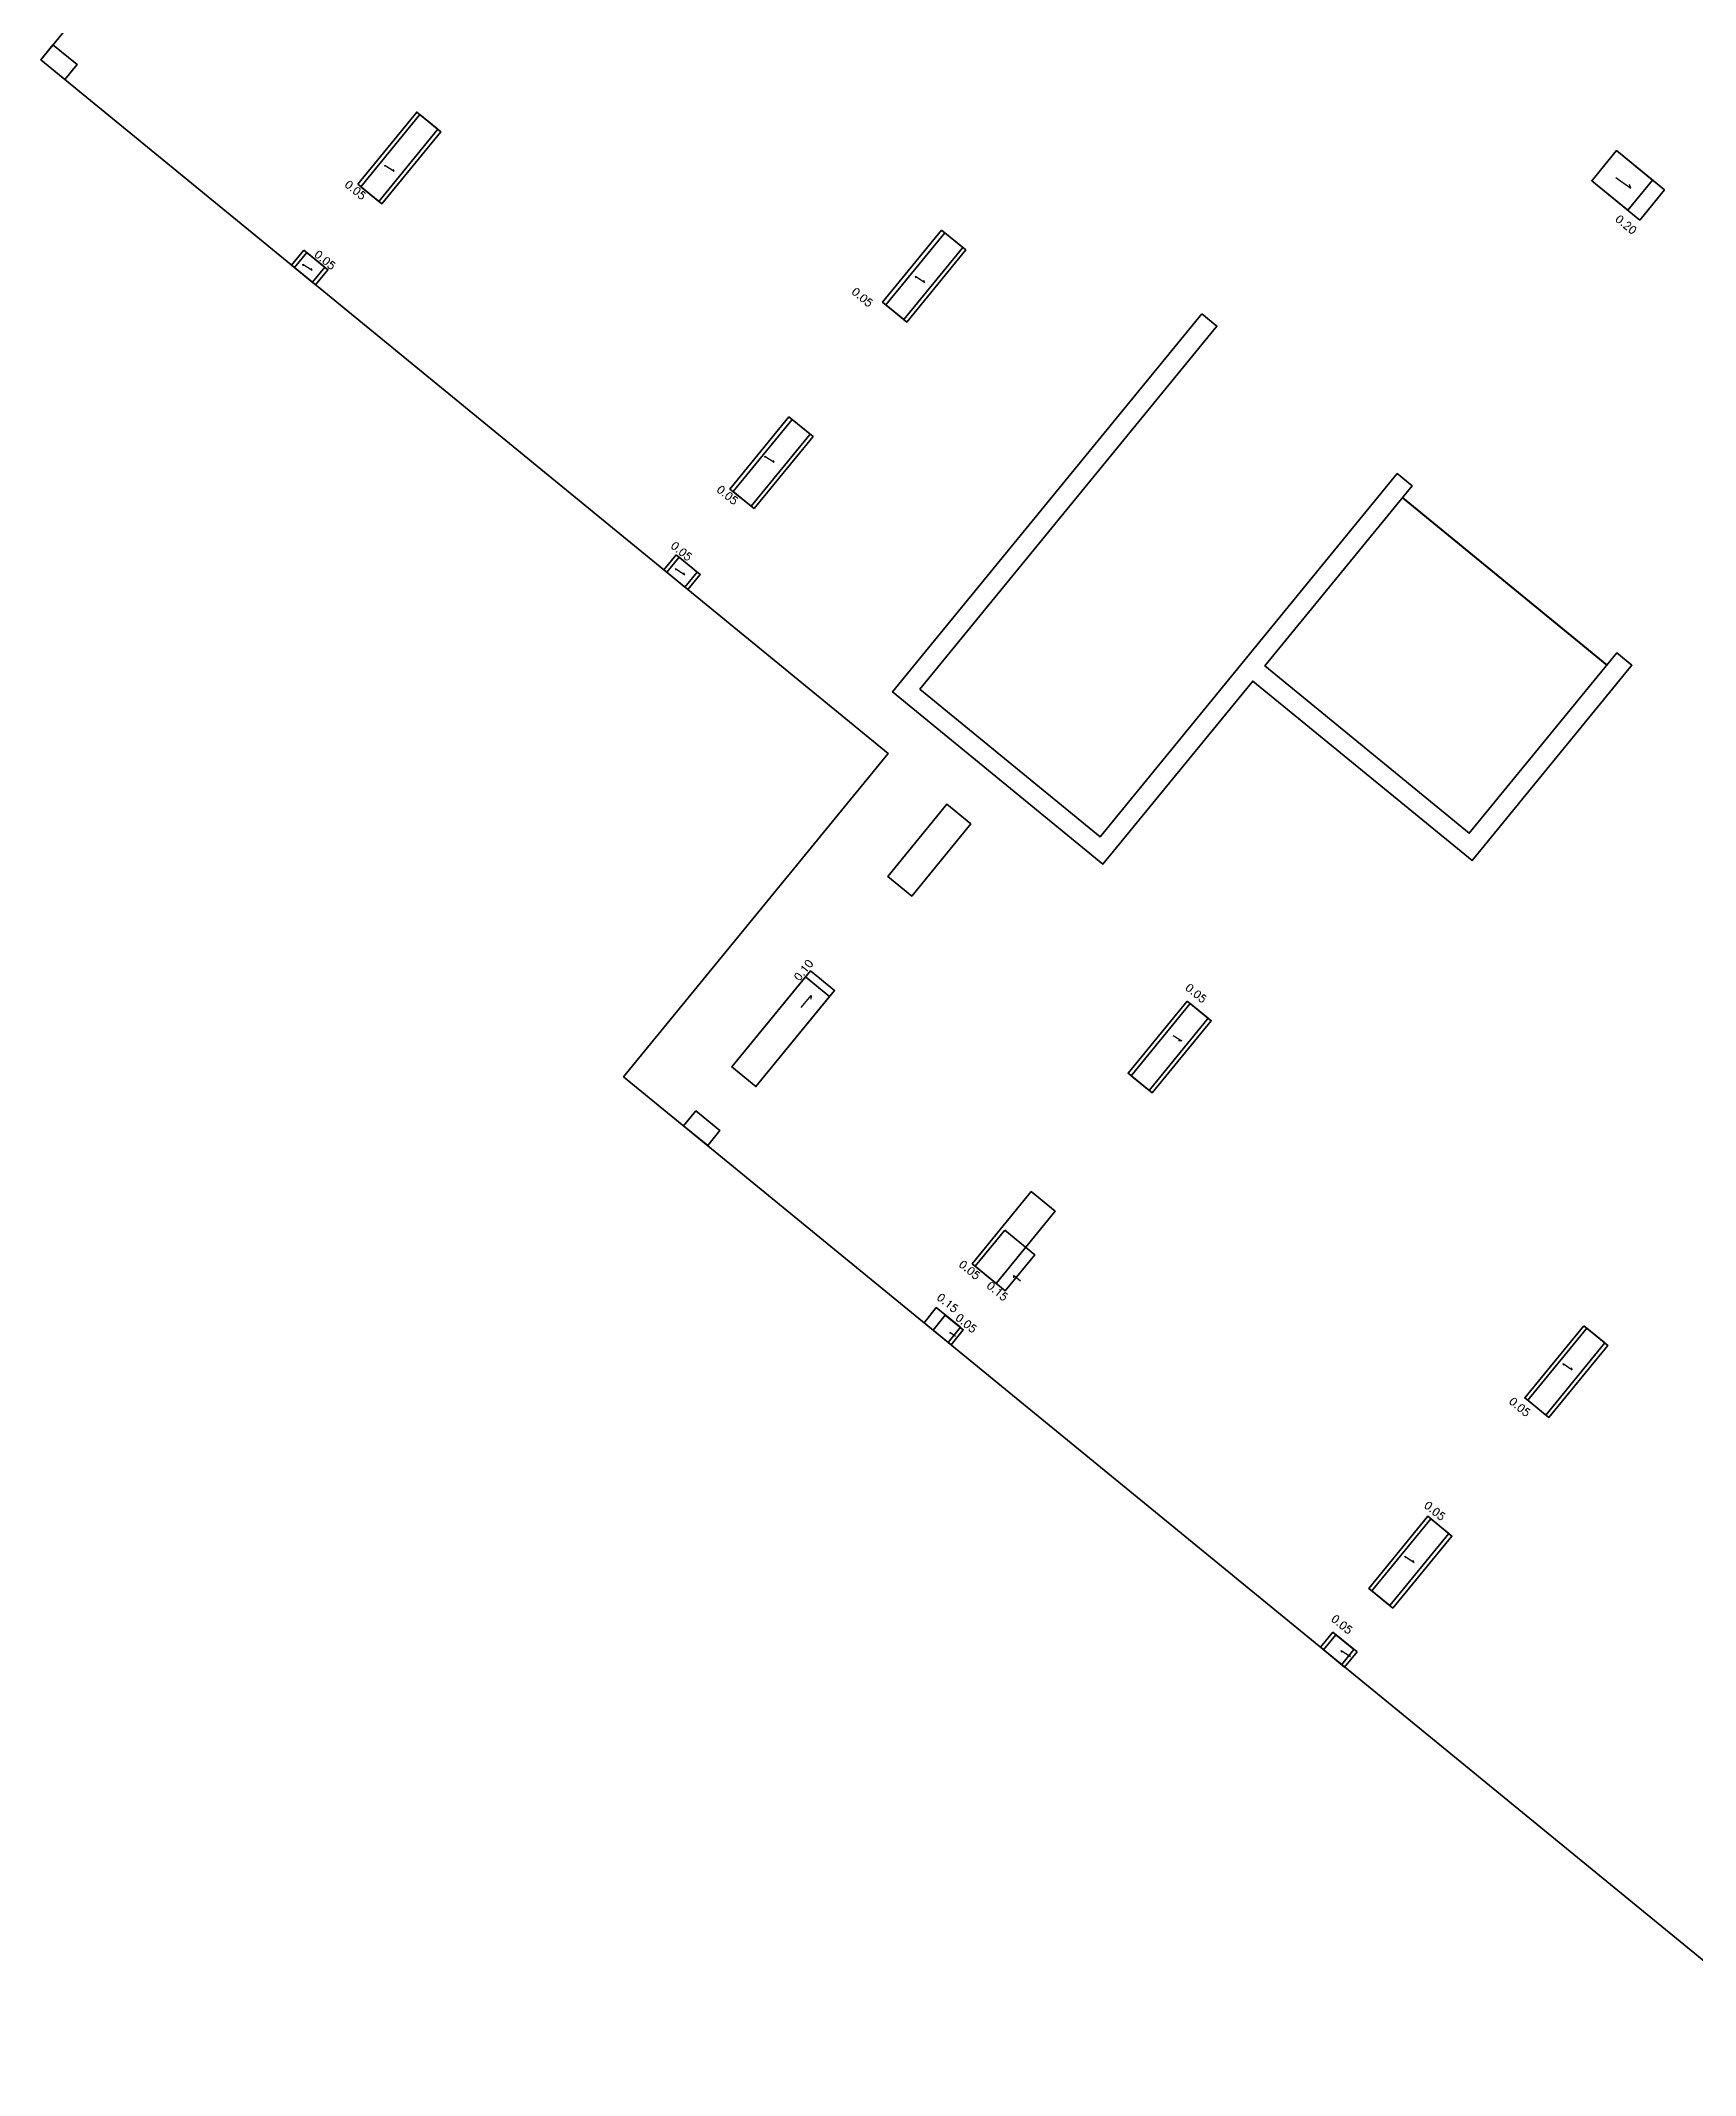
# Model space of a CAD drawing. Header units: metres. Extents: x 7512579.7 to 7512619.5, y 4691706.3 to 4691746.3.
# Drawn here: x 7512579.66 to 7512600.97, y 4691706.29 to 4691732.49 of the extents above; entities that cross this region are included whole.
import ezdxf

# ---------------------------------------------------------------- set-up
doc = ezdxf.new("R2010")
doc.units = ezdxf.units.M
doc.layers.add('2D Drafting - General_Pen_No__8', color=7, linetype='Continuous', lineweight=35, true_color=0xa80f02)
doc.layers.add('A - Shtyllat polyline_Pen_No__8', color=7, linetype='Continuous', lineweight=35, true_color=0xa80f02)
doc.layers.add('A - Pllaka themelit polyline_Pen_No__38', color=30, linetype='Continuous', lineweight=35)
doc.styles.get("Standard").update_dxf_attribs({"font": 'simplex.shx'})
doc.dimstyles.get("Standard").update_dxf_attribs({"dimtxt": 1, "dimasz": 0.18, "dimexe": 0.18, "dimexo": 0.0625, "dimgap": 0.09, "dimtad": 0, "dimzin": 0, "dimdsep": 46, "dimtxsty": 'Standard', "dimcen": 0.09, "dimse1": 1, "dimse2": 1, "dimsd1": 1, "dimsd2": 1, "dimadec": 0, "dimazin": 0, "dimtfac": 1, "dimtofl": 0, "dimtmove": 0, "dimatfit": 3, "dimfxl": 1, "dimtolj": 1, "dimtzin": 0, "dimarcsym": 0})

# ---------------------------------------------------------------- blocks, each defined once
blk = doc.blocks.new('betimi')
at = {"layer": 'A - Shtyllat polyline_Pen_No__8', "color": 14, "linetype": 'Continuous', "lineweight": 35, "true_color": 0xa80f02}
for points in [[(7512579.821, 4691732.436), (7512580.131, 4691732.183), (7512579.973, 4691731.989), (7512579.663, 4691732.243)], [(7512583.746, 4691730.64), (7512584.055, 4691730.386), (7512584.815, 4691731.315), (7512584.506, 4691731.568)], [(7512600.257, 4691730.179), (7512599.638, 4691730.685), (7512599.955, 4691731.072), (7512600.574, 4691730.566)], [(7512591.265, 4691730.049), (7512591.576, 4691729.795), (7512590.816, 4691728.866), (7512590.505, 4691729.12)], [(7512583.052, 4691729.792), (7512583.362, 4691729.539), (7512583.204, 4691729.345), (7512582.894, 4691729.599)], [(7512594.618, 4691728.972), (7512590.635, 4691724.104), (7512593.343, 4691721.888), (7512595.272, 4691724.244), (7512598.096, 4691721.933), (7512600.155, 4691724.448), (7512599.961, 4691724.606), (7512598.061, 4691722.285), (7512595.43, 4691724.438), (7512597.327, 4691726.756), (7512597.133, 4691726.914), (7512593.308, 4691722.24), (7512590.986, 4691724.14), (7512594.811, 4691728.814)], [(7512588.85, 4691726.463), (7512588.54, 4691726.716), (7512589.3, 4691727.645), (7512589.61, 4691727.392)], [(7512587.847, 4691725.869), (7512588.156, 4691725.616), (7512587.998, 4691725.422), (7512587.688, 4691725.675)], [(7512590.881, 4691721.475), (7512590.571, 4691721.728), (7512591.331, 4691722.657), (7512591.641, 4691722.404)], [(7512588.873, 4691719.022), (7512588.564, 4691719.275), (7512589.577, 4691720.513), (7512589.887, 4691720.26)], [(7512594.427, 4691720.124), (7512594.737, 4691719.871), (7512593.977, 4691718.942), (7512593.667, 4691719.195)], [(7512588.253, 4691718.263), (7512587.943, 4691718.517), (7512588.102, 4691718.71), (7512588.411, 4691718.457)], [(7512591.969, 4691716.489), (7512591.66, 4691716.742), (7512592.419, 4691717.671), (7512592.729, 4691717.417)], [(7512591.039, 4691715.983), (7512591.348, 4691715.73), (7512591.507, 4691715.924), (7512591.197, 4691716.177)], [(7512599.535, 4691715.944), (7512599.844, 4691715.691), (7512599.084, 4691714.762), (7512598.775, 4691715.015)], [(7512597.077, 4691712.309), (7512596.767, 4691712.562), (7512597.527, 4691713.491), (7512597.837, 4691713.237)], [(7512596.615, 4691711.744), (7512596.305, 4691711.997), (7512596.147, 4691711.804), (7512596.456, 4691711.55)]]:
    blk.add_lwpolyline(points, close=True, dxfattribs=at)
blk.add_lwpolyline([(7512597.2, 4691726.601), (7512599.831, 4691724.448)], dxfattribs=at)
blk = doc.blocks.new('*D79')
at = {"layer": 'Defpoints', "color": 0, "transparency": 16777216}
for p in [(7512591.286, 4691716.284), (7512591.197, 4691716.177), (7512591.313, 4691716.082)]:
    blk.add_point(p, dxfattribs=at)
at = {"color": 0, "transparency": 16777216, "insert": (7512591.343, 4691716.237), "char_height": 0.1, "attachment_point": 5, "rotation": 320.7075}
blk.add_mtext('\\A1;0.15', dxfattribs=at)
blk = doc.blocks.new('*D80')
at = {"layer": 'Defpoints', "color": 0, "transparency": 16777216}
for p in [(7512591.602, 4691715.961), (7512591.507, 4691715.923), (7512591.545, 4691715.892)]:
    blk.add_point(p, dxfattribs=at)
at = {"color": 0, "transparency": 16777216, "insert": (7512591.583, 4691715.977), "char_height": 0.1, "attachment_point": 5, "rotation": 320.7109}
blk.add_mtext('\\A1;0.05', dxfattribs=at)
blk = doc.blocks.new('*D81')
at = {"layer": 'Defpoints', "color": 0, "transparency": 16777216}
for p in [(7512591.969, 4691716.488), (7512592.042, 4691716.341), (7512592.085, 4691716.394)]:
    blk.add_point(p, dxfattribs=at)
at = {"color": 0, "transparency": 16777216, "insert": (7512591.984, 4691716.388), "char_height": 0.1, "attachment_point": 5, "rotation": 320.7076}
blk.add_mtext('\\A1;0.15', dxfattribs=at)
blk = doc.blocks.new('*D82')
at = {"layer": 'Defpoints', "color": 0, "transparency": 16777216}
for p in [(7512591.66, 4691716.742), (7512591.608, 4691716.679), (7512591.698, 4691716.71)]:
    blk.add_point(p, dxfattribs=at)
at = {"color": 0, "transparency": 16777216, "insert": (7512591.627, 4691716.663), "char_height": 0.1, "attachment_point": 5, "rotation": 320.7059}
blk.add_mtext('\\A1;0.05', dxfattribs=at)
blk = doc.blocks.new('*D83')
at = {"layer": 'Defpoints', "color": 0, "transparency": 16777216}
for p in [(7512594.427, 4691720.124), (7512594.523, 4691720.241), (7512594.467, 4691720.091)]:
    blk.add_point(p, dxfattribs=at)
at = {"color": 0, "transparency": 16777216, "insert": (7512594.543, 4691720.225), "char_height": 0.1, "attachment_point": 5, "rotation": 320.7059}
blk.add_mtext('\\A1;0.05', dxfattribs=at)
blk = doc.blocks.new('*D84')
at = {"layer": 'Defpoints', "color": 0, "transparency": 16777216}
for p in [(7512589.514, 4691720.436), (7512589.519, 4691720.561), (7512589.577, 4691720.513)]:
    blk.add_point(p, dxfattribs=at)
at = {"color": 0, "transparency": 16777216, "insert": (7512589.487, 4691720.522), "char_height": 0.1, "attachment_point": 5, "rotation": 50.7059}
blk.add_mtext('\\A1;0.10', dxfattribs=at)
blk = doc.blocks.new('*D89')
at = {"layer": 'Defpoints', "color": 0, "transparency": 16777216}
for p in [(7512600.102, 4691730.306), (7512600.257, 4691730.179), (7512600.158, 4691730.058)]:
    blk.add_point(p, dxfattribs=at)
at = {"color": 0, "transparency": 16777216, "insert": (7512600.081, 4691730.121), "char_height": 0.1, "attachment_point": 5, "rotation": 320.7046}
blk.add_mtext('\\A1;0.20', dxfattribs=at)
blk = doc.blocks.new('*D90')
at = {"layer": 'Defpoints', "color": 0, "transparency": 16777216}
for p in [(7512587.897, 4691725.93), (7512587.847, 4691725.869), (7512587.885, 4691725.837)]:
    blk.add_point(p, dxfattribs=at)
at = {"color": 0, "transparency": 16777216, "insert": (7512587.916, 4691725.914), "char_height": 0.1, "attachment_point": 5, "rotation": 320.7059}
blk.add_mtext('\\A1;0.05', dxfattribs=at)
blk = doc.blocks.new('*D91')
at = {"layer": 'Defpoints', "color": 0, "transparency": 16777216}
for p in [(7512588.54, 4691726.716), (7512588.579, 4691726.685), (7512588.489, 4691726.654)]:
    blk.add_point(p, dxfattribs=at)
at = {"color": 0, "transparency": 16777216, "insert": (7512588.508, 4691726.638), "char_height": 0.1, "attachment_point": 5, "rotation": 320.711}
blk.add_mtext('\\A1;0.05', dxfattribs=at)
blk = doc.blocks.new('*D92')
at = {"layer": 'Defpoints', "color": 0, "transparency": 16777216}
for p in [(7512590.505, 4691729.12), (7512590.545, 4691729.088), (7512590.473, 4691728.999)]:
    blk.add_point(p, dxfattribs=at)
at = {"color": 0, "transparency": 16777216, "insert": (7512590.245, 4691729.185), "char_height": 0.1, "attachment_point": 5, "rotation": 320.7059}
blk.add_mtext('\\A1;0.05', dxfattribs=at)
blk = doc.blocks.new('*D93')
at = {"layer": 'Defpoints', "color": 0, "transparency": 16777216}
for p in [(7512583.137, 4691729.817), (7512583.053, 4691729.792), (7512583.091, 4691729.761)]:
    blk.add_point(p, dxfattribs=at)
at = {"color": 0, "transparency": 16777216, "insert": (7512583.325, 4691729.664), "char_height": 0.1, "attachment_point": 5, "rotation": 320.7059}
blk.add_mtext('\\A1;0.05', dxfattribs=at)
blk = doc.blocks.new('*D94')
at = {"layer": 'Defpoints', "color": 0, "transparency": 16777216}
for p in [(7512583.746, 4691730.639), (7512583.784, 4691730.608), (7512583.737, 4691730.549)]:
    blk.add_point(p, dxfattribs=at)
at = {"color": 0, "transparency": 16777216, "insert": (7512583.717, 4691730.565), "char_height": 0.1, "attachment_point": 5, "rotation": 320.711}
blk.add_mtext('\\A1;0.05', dxfattribs=at)
blk = doc.blocks.new('*D106')
at = {"layer": 'Defpoints', "color": 0, "transparency": 16777216}
for p in [(7512598.731, 4691714.883), (7512598.775, 4691715.015), (7512598.814, 4691714.984)]:
    blk.add_point(p, dxfattribs=at)
at = {"color": 0, "transparency": 16777216, "insert": (7512598.712, 4691714.899), "char_height": 0.1, "attachment_point": 5, "rotation": 320.7059}
blk.add_mtext('\\A1;0.05', dxfattribs=at)
blk = doc.blocks.new('*D107')
at = {"layer": 'Defpoints', "color": 0, "transparency": 16777216}
for p in [(7512597.528, 4691713.491), (7512597.566, 4691713.459), (7512597.637, 4691713.546)]:
    blk.add_point(p, dxfattribs=at)
at = {"color": 0, "transparency": 16777216, "insert": (7512597.618, 4691713.561), "char_height": 0.1, "attachment_point": 5, "rotation": 320.711}
blk.add_mtext('\\A1;0.05', dxfattribs=at)
blk = doc.blocks.new('*D108')
at = {"layer": 'Defpoints', "color": 0, "transparency": 16777216}
for p in [(7512596.44, 4691712.084), (7512596.305, 4691711.997), (7512596.344, 4691711.965)]:
    blk.add_point(p, dxfattribs=at)
at = {"color": 0, "transparency": 16777216, "insert": (7512596.421, 4691712.099), "char_height": 0.1, "attachment_point": 5, "rotation": 320.7059}
blk.add_mtext('\\A1;0.05', dxfattribs=at)

msp = doc.modelspace()

# ---------------------------------------------------------------- linework, layer by layer
at = {"flags": 128}
for points in [[(7512584.105, 4691730.862), (7512584.095, 4691730.887), (7512584.214, 4691730.807), (7512584.202, 4691730.831)], [(7512599.95, 4691730.728), (7512600.141, 4691730.588), (7512600.126, 4691730.636)], [(7512583.049, 4691729.586), (7512583.04, 4691729.611), (7512583.159, 4691729.532), (7512583.147, 4691729.555)], [(7512590.939, 4691729.43), (7512590.929, 4691729.455), (7512591.049, 4691729.376), (7512591.037, 4691729.399)], [(7512588.999, 4691727.116), (7512588.989, 4691727.141), (7512589.108, 4691727.062), (7512589.096, 4691727.085)], [(7512587.85, 4691725.667), (7512587.84, 4691725.692), (7512587.959, 4691725.612), (7512587.947, 4691725.636)], [(7512589.457, 4691720.039), (7512589.587, 4691720.197), (7512589.587, 4691720.197), (7512589.582, 4691720.147)], [(7512594.247, 4691719.681), (7512594.36, 4691719.61), (7512594.315, 4691719.613)], [(7512592.282, 4691716.516), (7512592.19, 4691716.592), (7512592.192, 4691716.562)], [(7512591.443, 4691715.804), (7512591.37, 4691715.857), (7512591.374, 4691715.843)], [(7512599.278, 4691715.432), (7512599.268, 4691715.457), (7512599.388, 4691715.378), (7512599.376, 4691715.401)], [(7512597.243, 4691712.952), (7512597.233, 4691712.977), (7512597.352, 4691712.898), (7512597.34, 4691712.921)], [(7512596.42, 4691711.739), (7512596.411, 4691711.764), (7512596.53, 4691711.684), (7512596.518, 4691711.708)]]:
    msp.add_lwpolyline(points, dxfattribs=at)
at = {"layer": '2D Drafting - General_Pen_No__8', "color": 3, "linetype": 'Continuous', "lineweight": 35, "flags": 128}
for points in [[(7512579.663, 4691732.243), (7512579.973, 4691731.989), (7512580.131, 4691732.183), (7512579.821, 4691732.436)], [(7512584.544, 4691731.537), (7512584.777, 4691731.347), (7512584.017, 4691730.418), (7512583.784, 4691730.608)], [(7512599.955, 4691731.072), (7512600.419, 4691730.692), (7512600.102, 4691730.306), (7512599.638, 4691730.685)], [(7512591.305, 4691730.016), (7512591.537, 4691729.826), (7512590.777, 4691728.898), (7512590.545, 4691729.088)], [(7512582.933, 4691729.567), (7512583.165, 4691729.377), (7512583.323, 4691729.571), (7512583.091, 4691729.761)], [(7512594.618, 4691728.972), (7512590.635, 4691724.104), (7512593.343, 4691721.888), (7512595.272, 4691724.244), (7512598.096, 4691721.933), (7512600.155, 4691724.448), (7512599.961, 4691724.606), (7512598.061, 4691722.285), (7512595.43, 4691724.438), (7512597.327, 4691726.756), (7512597.133, 4691726.914), (7512593.308, 4691722.24), (7512590.986, 4691724.14), (7512594.811, 4691728.814)], [(7512589.339, 4691727.613), (7512589.571, 4691727.423), (7512588.811, 4691726.495), (7512588.579, 4691726.685)], [(7512587.727, 4691725.644), (7512587.959, 4691725.454), (7512588.118, 4691725.647), (7512587.885, 4691725.837)], [(7512591.331, 4691722.657), (7512591.641, 4691722.404), (7512590.881, 4691721.475), (7512590.571, 4691721.728)], [(7512589.514, 4691720.436), (7512589.823, 4691720.183), (7512588.873, 4691719.022), (7512588.564, 4691719.275)], [(7512594.467, 4691720.091), (7512594.698, 4691719.902), (7512593.938, 4691718.974), (7512593.707, 4691719.163)], [(7512587.943, 4691718.517), (7512588.253, 4691718.263), (7512588.411, 4691718.457), (7512588.102, 4691718.71)], [(7512592.078, 4691717.175), (7512592.465, 4691716.858), (7512592.085, 4691716.394), (7512591.698, 4691716.71)], [(7512591.155, 4691715.888), (7512591.387, 4691715.698), (7512591.545, 4691715.892), (7512591.313, 4691716.082)], [(7512599.573, 4691715.912), (7512599.805, 4691715.723), (7512599.045, 4691714.794), (7512598.814, 4691714.984)], [(7512597.566, 4691713.459), (7512597.797, 4691713.27), (7512597.037, 4691712.341), (7512596.806, 4691712.53)], [(7512596.185, 4691711.772), (7512596.418, 4691711.582), (7512596.576, 4691711.775), (7512596.344, 4691711.965)]]:
    msp.add_lwpolyline(points, close=True, dxfattribs=at)
msp.add_lwpolyline([(7512597.203, 4691726.605), (7512599.834, 4691724.452)], dxfattribs=at)
at = {"layer": 'A - Pllaka themelit polyline_Pen_No__38', "color": 30, "linetype": 'Continuous', "lineweight": 35}
msp.add_lwpolyline([(7512579.663, 4691732.243), (7512590.576, 4691723.313), (7512587.169, 4691719.15), (7512602.88, 4691706.294), (7512610.277, 4691715.333), (7512608.884, 4691716.473), (7512616.356, 4691725.604), (7512591.126, 4691746.25)], close=True, dxfattribs=at)
msp.add_lwpolyline([(7512579.663, 4691732.243), (7512590.576, 4691723.313), (7512587.169, 4691719.15), (7512602.88, 4691706.294), (7512610.277, 4691715.333), (7512608.884, 4691716.473), (7512616.356, 4691725.604), (7512591.126, 4691746.25)], close=True, dxfattribs=at)

# ---------------------------------------------------------------- block references
at = {"color": 3}
msp.add_blockref('betimi', (0, 0), dxfattribs=at)

# ---------------------------------------------------------------- dimensions: what is measured, and where the dimension line sits
for base, p1, p2, angle, picture, middle in [((7512583.737, 4691730.549), (7512583.746, 4691730.639), (7512583.784, 4691730.608), 320.711, '*D94', (7512583.717, 4691730.565)), ((7512600.158, 4691730.058), (7512600.102, 4691730.306), (7512600.257, 4691730.179), 320.7046, '*D89', (7512600.081, 4691730.121)), ((7512583.137, 4691729.817), (7512583.053, 4691729.792), (7512583.091, 4691729.761), 320.7059, '*D93', (7512583.325, 4691729.664)), ((7512588.489, 4691726.654), (7512588.579, 4691726.685), (7512588.54, 4691726.716), 140.711, '*D91', (7512588.508, 4691726.638)), ((7512587.897, 4691725.93), (7512587.885, 4691725.837), (7512587.847, 4691725.869), 140.7059, '*D90', (7512587.916, 4691725.914)), ((7512589.519, 4691720.561), (7512589.514, 4691720.436), (7512589.577, 4691720.513), 50.7059, '*D84', (7512589.487, 4691720.522)), ((7512594.523, 4691720.241), (7512594.467, 4691720.091), (7512594.427, 4691720.124), 140.7059, '*D83', (7512594.543, 4691720.225)), ((7512591.608, 4691716.679), (7512591.698, 4691716.71), (7512591.66, 4691716.742), 140.7059, '*D82', (7512591.627, 4691716.663)), ((7512592.042, 4691716.341), (7512591.969, 4691716.488), (7512592.085, 4691716.394), 320.7076, '*D81', (7512591.984, 4691716.388)), ((7512591.286, 4691716.284), (7512591.313, 4691716.082), (7512591.197, 4691716.177), 140.7075, '*D79', (7512591.343, 4691716.237)), ((7512591.602, 4691715.961), (7512591.507, 4691715.923), (7512591.545, 4691715.892), 320.7109, '*D80', (7512591.583, 4691715.977)), ((7512598.731, 4691714.883), (7512598.775, 4691715.015), (7512598.814, 4691714.984), 320.7059, '*D106', (7512598.712, 4691714.899)), ((7512597.637, 4691713.546), (7512597.528, 4691713.491), (7512597.566, 4691713.459), 320.711, '*D107', (7512597.618, 4691713.561)), ((7512596.44, 4691712.084), (7512596.305, 4691711.997), (7512596.344, 4691711.965), 320.7059, '*D108', (7512596.421, 4691712.099))]:
    dim = msp.add_linear_dim(base=base, p1=p1, p2=p2, angle=angle, dimstyle='Standard', override={"dimscale": 0.2, "dimtxt": 0.5})
    dim.commit()
    dim.dimension.update_dxf_attribs({"geometry": picture, "text_midpoint": middle, "dimtype": 161})
dim = msp.add_aligned_dim(p1=(7512590.505, 4691729.12), p2=(7512590.545, 4691729.088), distance=-0.115, dimstyle='Standard', override={"dimscale": 0.2, "dimtxt": 0.5})
dim.commit()
dim.dimension.update_dxf_attribs({"geometry": '*D92', "text_midpoint": (7512590.245, 4691729.185)})

doc.saveas('drawing.dxf')
